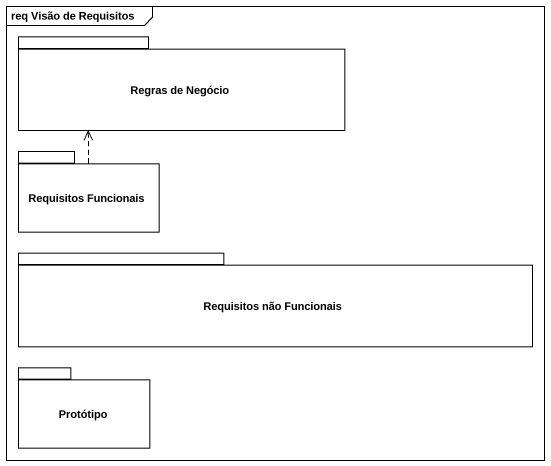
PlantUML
@startuml
mainframe req Visão de Requisitos
package "Regras de Negócio" as Regras_de_Negócio {
}
package "Requisitos Funcionais" as Requisitos_Funcionais {
}
package "Requisitos não Funcionais" as Requisitos_não_Funcionais {
}
package Protótipo {
}
Requisitos_Funcionais .up.> Regras_de_Negócio
@enduml
